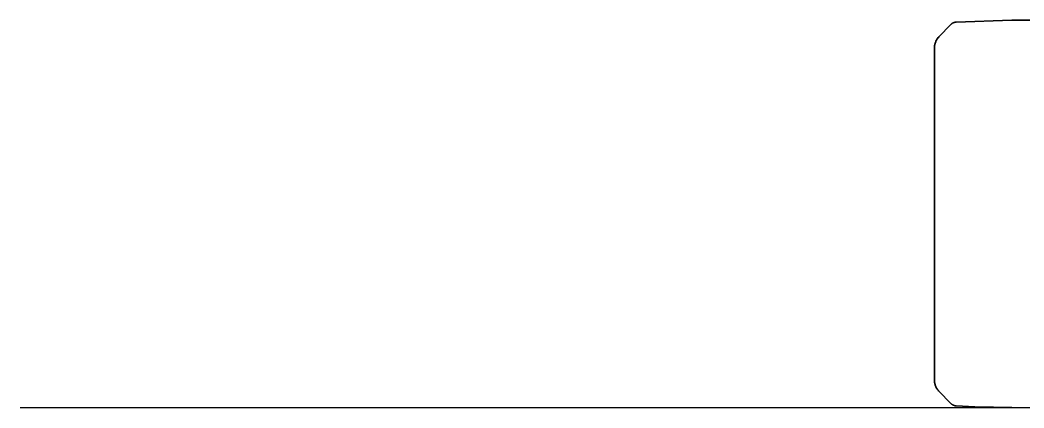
# Model space of a CAD drawing. Header units: millimetres. Extents: x 0 to 2114, y 0 to 2343.
# Drawn here: x 0 to 157.9, y 1303.2 to 1364.1 of the extents above; entities that cross this region are included whole.
import ezdxf

# ---------------------------------------------------------------- set-up
doc = ezdxf.new("R2010")
doc.units = ezdxf.units.MM
doc.layers.add('Blocks', color=7, linetype='Continuous')
for name, color, linetype, lineweight, true_color in [('Blocks$Inner', 7, 'Continuous', 25, 0x007f00), ('Blocks$Outline', 7, 'Continuous', 35, 0xff3f3f), ('Groud', 7, 'Continuous', 25, 0x243775)]:
    doc.layers.add(name, color=color, linetype=linetype, lineweight=lineweight, true_color=true_color)

# ---------------------------------------------------------------- blocks, each defined once
blk = doc.blocks.new('Mirra 2 Office Chair Front')
at = {"layer": 'Blocks$Inner'}
for points in [[(158.89, 60.9), (155.98, 60.88), (147.21, 60.59), (147.18, 60.59), (147.13, 60.58), (147.08, 60.57), (147.03, 60.57), (146.98, 60.55), (146.93, 60.54), (146.88, 60.53), (146.84, 60.51), (146.79, 60.49), (146.74, 60.47), (146.7, 60.45), (146.65, 60.42), (146.61, 60.4), (146.57, 60.37), (146.53, 60.34), (146.48, 60.31), (146.45, 60.28), (146.41, 60.24), (146.37, 60.21), (144.5, 58.28), (144.48, 58.26), (144.41, 58.18), (144.34, 58.11), (144.28, 58.03), (144.22, 57.94), (144.16, 57.86), (144.11, 57.77), (144.06, 57.68), (144.02, 57.59), (143.98, 57.5), (143.94, 57.4), (143.91, 57.31), (143.88, 57.21), (143.85, 57.11), (143.83, 57.01), (143.81, 56.91), (143.79, 56.81), (143.78, 56.71), (143.78, 56.61), (143.78, 56.51), (143.78, 56.46), (143.78, 56.37), (143.78, 56.25), (143.78, 56.08), (143.78, 55.87), (143.78, 55.62), (143.78, 55.33), (143.78, 55), (143.78, 54.63), (143.78, 54.23), (143.78, 53.78), (143.78, 53.3), (143.78, 52.78), (143.78, 52.22), (143.78, 51.63), (143.78, 51.01), (143.78, 50.35), (143.78, 49.67), (143.78, 48.95), (143.78, 48.2), (143.78, 47.42), (143.78, 46.62), (143.78, 45.79), (143.78, 44.93), (143.78, 44.05), (143.78, 43.15), (143.78, 42.23), (143.78, 41.29), (143.78, 40.34), (143.78, 39.37), (143.78, 38.38), (143.78, 37.38), (143.78, 36.37), (143.78, 35.35), (143.78, 34.32), (143.78, 33.29), (143.78, 32.25), (143.78, 31.21), (143.78, 30.17), (143.78, 29.13), (143.78, 28.09), (143.78, 27.05), (143.78, 26.02), (143.78, 25), (143.78, 23.98), (143.78, 22.98), (143.78, 21.99), (143.78, 21.01), (143.78, 20.04), (143.78, 19.1), (143.78, 18.17), (143.78, 17.26), (143.78, 16.37), (143.78, 15.5), (143.78, 14.66), (143.78, 13.85), (143.78, 13.06), (143.78, 12.29), (143.78, 11.56), (143.78, 10.86), (143.78, 10.19), (143.78, 9.55), (143.78, 8.94), (143.78, 8.37), (143.78, 7.84), (143.78, 7.34), (143.78, 6.87), (143.78, 6.45), (143.78, 6.06), (143.78, 5.71), (143.78, 5.41), (143.78, 5.14), (143.78, 4.91), (143.78, 4.72), (143.78, 4.58), (143.78, 4.47), (143.78, 4.39), (143.78, 4.36), (143.78, 4.26), (143.79, 4.16), (143.8, 4.06), (143.81, 3.96), (143.83, 3.86), (143.86, 3.76), (143.88, 3.66), (143.92, 3.56), (143.95, 3.47), (143.99, 3.37), (144.03, 3.28), (144.08, 3.19), (144.13, 3.1), (144.18, 3.02), (144.24, 2.93), (144.3, 2.85), (144.36, 2.77), (144.43, 2.69), (144.5, 2.62), (146.37, 0.69), (146.39, 0.67), (146.43, 0.64), (146.47, 0.6), (146.51, 0.57), (146.55, 0.54), (146.59, 0.51), (146.64, 0.49), (146.68, 0.46), (146.73, 0.44), (146.77, 0.42), (146.82, 0.4), (146.87, 0.38), (146.91, 0.36), (146.96, 0.35), (147.01, 0.34), (147.06, 0.33), (147.11, 0.32), (147.16, 0.31), (147.21, 0.31), (150.12, 0.18), (158.89, 0)], [(143.78, 56.51), (143.78, 56.49), (143.78, 56.43), (143.78, 56.32), (143.78, 56.18), (143.78, 55.99), (143.78, 55.76), (143.78, 55.49), (143.78, 55.19), (143.78, 54.84), (143.78, 54.45), (143.78, 54.03), (143.78, 53.56), (143.78, 53.06), (143.78, 52.53), (143.78, 51.96), (143.78, 51.35), (143.78, 50.71), (143.78, 50.04), (143.78, 49.34), (143.78, 48.61), (143.78, 47.84), (143.78, 47.05), (143.78, 46.24), (143.78, 45.4), (143.78, 44.53), (143.78, 43.64), (143.78, 42.73), (143.78, 41.8), (143.78, 40.86), (143.78, 39.89), (143.78, 38.91), (143.78, 37.92), (143.78, 36.92), (143.78, 35.9), (143.78, 34.88), (143.78, 33.85), (143.78, 32.81), (143.78, 31.77), (143.78, 30.73), (143.78, 29.69), (143.78, 28.65), (143.78, 27.61), (143.78, 26.58), (143.78, 25.55), (143.78, 24.53), (143.78, 23.52), (143.78, 22.52), (143.78, 21.53), (143.78, 20.56), (143.78, 19.61), (143.78, 18.67), (143.78, 17.75), (143.78, 16.85), (143.78, 15.97), (143.78, 15.11), (143.78, 14.28), (143.78, 13.48), (143.78, 12.7), (143.78, 11.95), (143.78, 11.23), (143.78, 10.55), (143.78, 9.89), (143.78, 9.26), (143.78, 8.68), (143.78, 8.12), (143.78, 7.6), (143.78, 7.12), (143.78, 6.67), (143.78, 6.27), (143.78, 5.9), (143.78, 5.57), (143.78, 5.28), (143.78, 5.03), (143.78, 4.82), (143.78, 4.65), (143.78, 4.53), (143.78, 4.44), (143.78, 4.39)]]:
    blk.add_lwpolyline(points, dxfattribs=at)
at = {"layer": 'Blocks$Outline'}
for points in [[(144.5, 58.28), (146.37, 60.21)], [(146.37, 60.21), (146.41, 60.24)], [(146.41, 60.24), (146.45, 60.28)], [(146.45, 60.28), (146.48, 60.31)], [(146.48, 60.31), (146.53, 60.34)], [(146.53, 60.34), (146.57, 60.37)], [(146.57, 60.37), (146.61, 60.4)], [(146.61, 60.4), (146.65, 60.42)], [(146.65, 60.42), (146.7, 60.45)], [(146.7, 60.45), (146.74, 60.47)], [(146.74, 60.47), (146.79, 60.49)], [(146.79, 60.49), (146.84, 60.51)], [(146.84, 60.51), (146.88, 60.53)], [(146.88, 60.53), (146.93, 60.54)], [(146.93, 60.54), (146.98, 60.55)], [(146.98, 60.55), (147.03, 60.57)], [(147.03, 60.57), (147.08, 60.57)], [(147.08, 60.57), (147.13, 60.58)], [(147.13, 60.58), (147.18, 60.59)], [(147.18, 60.59), (147.21, 60.59)], [(147.21, 60.59), (155.98, 60.88)], [(155.98, 60.88), (158.89, 60.9)], [(143.79, 56.81), (143.81, 56.91)], [(143.81, 56.91), (143.83, 57.01)], [(143.83, 57.01), (143.85, 57.11)], [(143.85, 57.11), (143.88, 57.21)], [(143.88, 57.21), (143.91, 57.31)], [(143.91, 57.31), (143.94, 57.4)], [(143.94, 57.4), (143.98, 57.5)], [(143.98, 57.5), (144.02, 57.59)], [(144.02, 57.59), (144.06, 57.68)], [(144.06, 57.68), (144.11, 57.77)], [(144.11, 57.77), (144.16, 57.86)], [(144.16, 57.86), (144.22, 57.94)], [(144.22, 57.94), (144.28, 58.03)], [(144.28, 58.03), (144.34, 58.11)], [(144.34, 58.11), (144.41, 58.18)], [(144.41, 58.18), (144.48, 58.26)], [(144.48, 58.26), (144.5, 58.28)], [(143.78, 56.71), (143.79, 56.81)], [(143.78, 56.61), (143.78, 56.71)], [(143.78, 56.51), (143.78, 56.61)], [(143.78, 56.49), (143.78, 56.51)], [(143.78, 56.43), (143.78, 56.49)], [(143.78, 56.32), (143.78, 56.43)], [(143.78, 56.18), (143.78, 56.32)], [(143.78, 55.99), (143.78, 56.18)], [(143.78, 55.76), (143.78, 55.99)], [(143.78, 55.49), (143.78, 55.76)], [(143.78, 55.19), (143.78, 55.49)], [(143.78, 54.84), (143.78, 55.19)], [(143.78, 54.45), (143.78, 54.84)], [(143.78, 54.03), (143.78, 54.45)], [(143.78, 53.56), (143.78, 54.03)], [(143.78, 53.06), (143.78, 53.56)], [(143.78, 52.53), (143.78, 53.06)], [(143.78, 51.96), (143.78, 52.53)], [(143.78, 51.35), (143.78, 51.96)], [(143.78, 50.71), (143.78, 51.35)], [(143.78, 50.04), (143.78, 50.71)], [(143.78, 49.34), (143.78, 50.04)], [(143.78, 48.61), (143.78, 49.34)], [(143.78, 47.84), (143.78, 48.61)], [(143.78, 47.05), (143.78, 47.84)], [(143.78, 46.24), (143.78, 47.05)], [(143.78, 45.4), (143.78, 46.24)], [(143.78, 44.53), (143.78, 45.4)], [(143.78, 43.64), (143.78, 44.53)], [(143.78, 42.73), (143.78, 43.64)], [(143.78, 41.8), (143.78, 42.73)], [(143.78, 40.86), (143.78, 41.8)], [(143.78, 39.89), (143.78, 40.86)], [(143.78, 38.91), (143.78, 39.89)], [(143.78, 37.92), (143.78, 38.91)], [(143.78, 36.92), (143.78, 37.92)], [(143.78, 35.9), (143.78, 36.92)], [(143.78, 34.88), (143.78, 35.9)], [(143.78, 33.85), (143.78, 34.88)], [(143.78, 32.81), (143.78, 33.85)], [(143.78, 31.77), (143.78, 32.81)], [(143.78, 30.73), (143.78, 31.77)], [(143.78, 29.69), (143.78, 30.73)], [(143.78, 28.65), (143.78, 29.69)], [(143.78, 27.61), (143.78, 28.65)], [(143.78, 26.58), (143.78, 27.61)], [(143.78, 25.55), (143.78, 26.58)], [(143.78, 24.53), (143.78, 25.55)], [(143.78, 23.52), (143.78, 24.53)], [(143.78, 22.52), (143.78, 23.52)], [(143.78, 21.53), (143.78, 22.52)], [(143.78, 20.56), (143.78, 21.53)], [(143.78, 19.61), (143.78, 20.56)], [(143.78, 18.67), (143.78, 19.61)], [(143.78, 17.75), (143.78, 18.67)], [(143.78, 16.85), (143.78, 17.75)], [(143.78, 15.97), (143.78, 16.85)], [(143.78, 15.11), (143.78, 15.97)], [(143.78, 14.28), (143.78, 15.11)], [(143.78, 13.48), (143.78, 14.28)], [(143.78, 12.7), (143.78, 13.48)], [(143.78, 11.95), (143.78, 12.7)], [(143.78, 11.23), (143.78, 11.95)], [(143.78, 10.55), (143.78, 11.23)], [(143.78, 9.89), (143.78, 10.55)], [(143.78, 9.26), (143.78, 9.89)], [(143.78, 8.68), (143.78, 9.26)], [(143.78, 8.12), (143.78, 8.68)], [(143.78, 7.6), (143.78, 8.12)], [(143.78, 7.12), (143.78, 7.6)], [(143.78, 6.67), (143.78, 7.12)], [(143.78, 6.27), (143.78, 6.67)], [(143.78, 5.9), (143.78, 6.27)], [(143.78, 5.57), (143.78, 5.9)], [(143.78, 5.28), (143.78, 5.57)], [(143.78, 5.03), (143.78, 5.28)], [(143.78, 4.82), (143.78, 5.03)], [(143.78, 4.65), (143.78, 4.82)], [(143.78, 4.53), (143.78, 4.65)], [(143.78, 4.44), (143.78, 4.53)], [(143.78, 4.39), (143.78, 4.44)], [(143.78, 4.36), (143.78, 4.39)], [(143.78, 4.26), (143.78, 4.36)], [(143.79, 4.16), (143.78, 4.26)], [(143.8, 4.06), (143.79, 4.16)], [(143.81, 3.96), (143.8, 4.06)], [(143.83, 3.86), (143.81, 3.96)], [(143.86, 3.76), (143.83, 3.86)], [(143.88, 3.66), (143.86, 3.76)], [(143.92, 3.56), (143.88, 3.66)], [(143.95, 3.47), (143.92, 3.56)], [(143.99, 3.37), (143.95, 3.47)], [(144.03, 3.28), (143.99, 3.37)], [(144.08, 3.19), (144.03, 3.28)], [(144.13, 3.1), (144.08, 3.19)], [(144.18, 3.02), (144.13, 3.1)], [(144.24, 2.93), (144.18, 3.02)], [(144.3, 2.85), (144.24, 2.93)], [(144.36, 2.77), (144.3, 2.85)], [(144.43, 2.69), (144.36, 2.77)], [(144.5, 2.62), (144.43, 2.69)], [(146.37, 0.69), (144.5, 2.62)], [(146.39, 0.67), (146.37, 0.69)], [(146.43, 0.64), (146.39, 0.67)], [(146.47, 0.6), (146.43, 0.64)], [(146.51, 0.57), (146.47, 0.6)], [(146.55, 0.54), (146.51, 0.57)], [(146.59, 0.51), (146.55, 0.54)], [(146.64, 0.49), (146.59, 0.51)], [(146.68, 0.46), (146.64, 0.49)], [(146.73, 0.44), (146.68, 0.46)], [(146.77, 0.42), (146.73, 0.44)], [(146.82, 0.4), (146.77, 0.42)], [(146.87, 0.38), (146.82, 0.4)], [(146.91, 0.36), (146.87, 0.38)], [(146.96, 0.35), (146.91, 0.36)], [(147.01, 0.34), (146.96, 0.35)], [(147.06, 0.33), (147.01, 0.34)], [(147.11, 0.32), (147.06, 0.33)], [(147.16, 0.31), (147.11, 0.32)], [(147.21, 0.31), (147.16, 0.31)], [(150.12, 0.18), (147.21, 0.31)], [(158.89, 0), (150.12, 0.18)]]:
    blk.add_lwpolyline(points, dxfattribs=at)

msp = doc.modelspace()

# ---------------------------------------------------------------- linework, layer by layer
at = {"layer": 'Groud'}
msp.add_lwpolyline([(942.25, 1303.19), (0, 1303.19)], dxfattribs=at)

# ---------------------------------------------------------------- block references
at = {"layer": 'Blocks'}
msp.add_blockref('Mirra 2 Office Chair Front', (0, 1303.19), dxfattribs=at)

doc.saveas('drawing.dxf')
